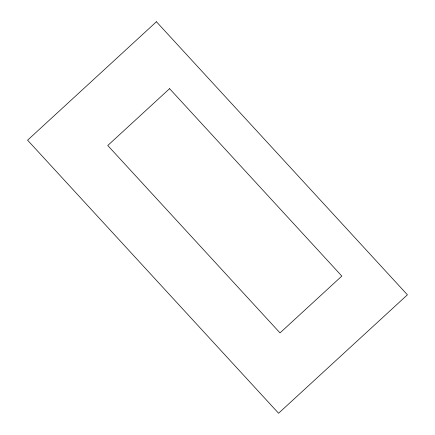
<?xml version="1.0" encoding="UTF-8"?>
<svg xmlns="http://www.w3.org/2000/svg" width="435" height="435" viewBox="0 0 435 435"><rect width="100%" height="100%" fill="white"/><g stroke="black" fill="none" stroke-linecap="round" stroke-linejoin="round"><path stroke-width="0.65" d="M156.426 21.75L27.579 140.184L278.574 413.25L407.421 294.816L156.426 21.75M169.585 88.675L107.76 145.502L280.015 332.905L341.839 276.078L169.585 88.675"/></g></svg>
